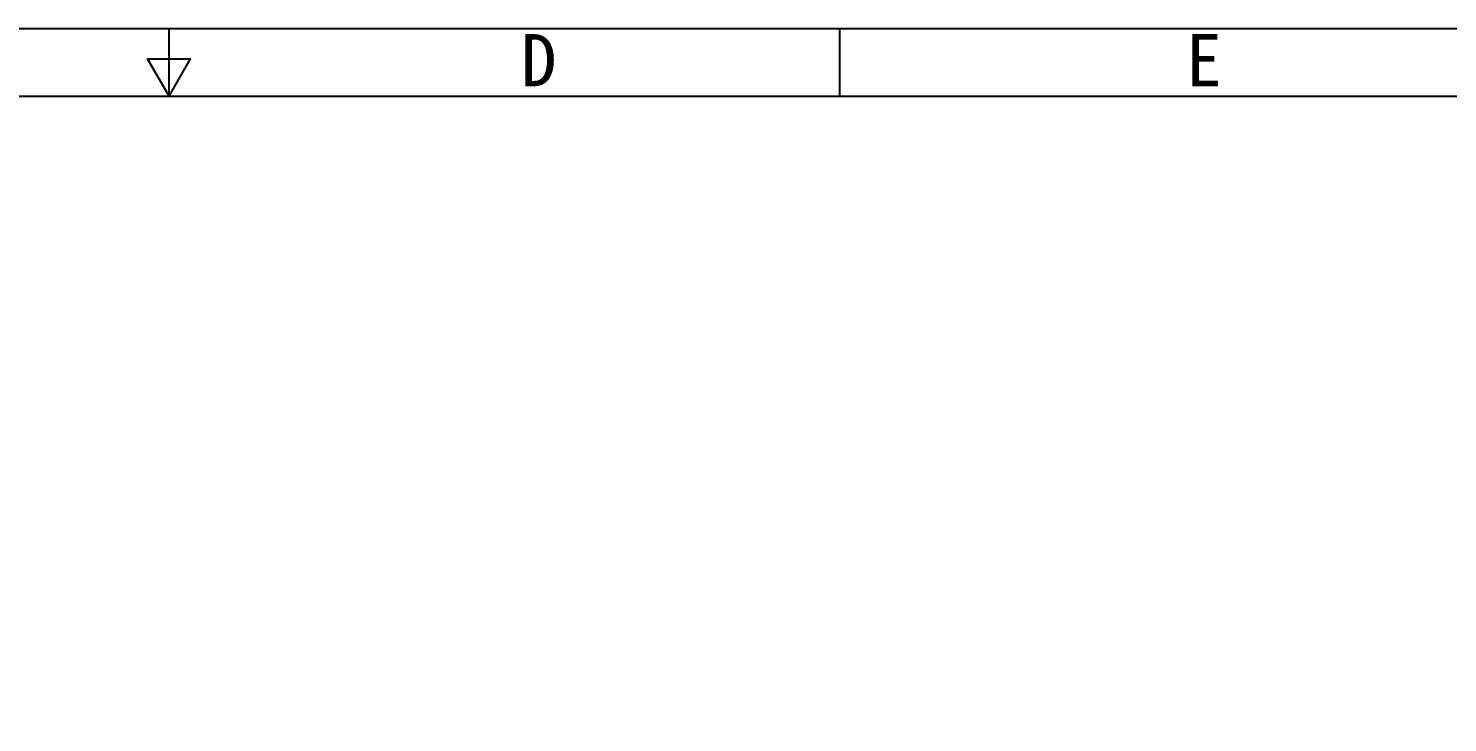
# Model space of a CAD drawing. Header units: millimetres. Extents: x 1791 to 2848, y -3889 to -2778.
# Drawn here: x 2122.5 to 2373.9, y -3507.7 to -3384.7 of the extents above; entities that cross this region are included whole.
import ezdxf

# ---------------------------------------------------------------- set-up
doc = ezdxf.new("R2010")
doc.units = ezdxf.units.MM
doc.styles.add('宋体', font='')
doc.styles.get('宋体').set_extended_font_data('SimSun')

# ---------------------------------------------------------------- blocks, each defined once
blk = doc.blocks.new('A$C61A56A23')
for p, q in [((-148.5, 205), (-148.5, 210)), ((-99, 205), (-99, 210)), ((-150.09, 207.75), (-146.91, 207.75))]:
    blk.add_line(p, q)
at = {"color": 7, "linetype": 'Continuous'}
for q in [(-150.09, 207.75), (-146.91, 207.75)]:
    blk.add_line((-148.5, 205), q, dxfattribs=at)
for points in [[(-297, 210), (0, 210), (0, 0), (-297, 0)], [(-292, 205), (-5, 205), (-5, 5), (-292, 5)]]:
    blk.add_lwpolyline(points, close=True)
at = {"color": 7, "linetype": 'Continuous', "char_height": 3.86, "width": 2.6745, "attachment_point": 2, "style": '宋体'}
for s, insert in [('D', (-121.21, 209.58)), ('E', (-72.11, 209.58))]:
    blk.add_mtext(s, dxfattribs=dict(at, insert=insert))

msp = doc.modelspace()

# ---------------------------------------------------------------- block references
at = {"xscale": 2.4, "yscale": 2.4, "zscale": 2.4}
msp.add_blockref('A$C61A56A23', (2503.83, -3888.71), dxfattribs=at)

doc.saveas('drawing.dxf')
